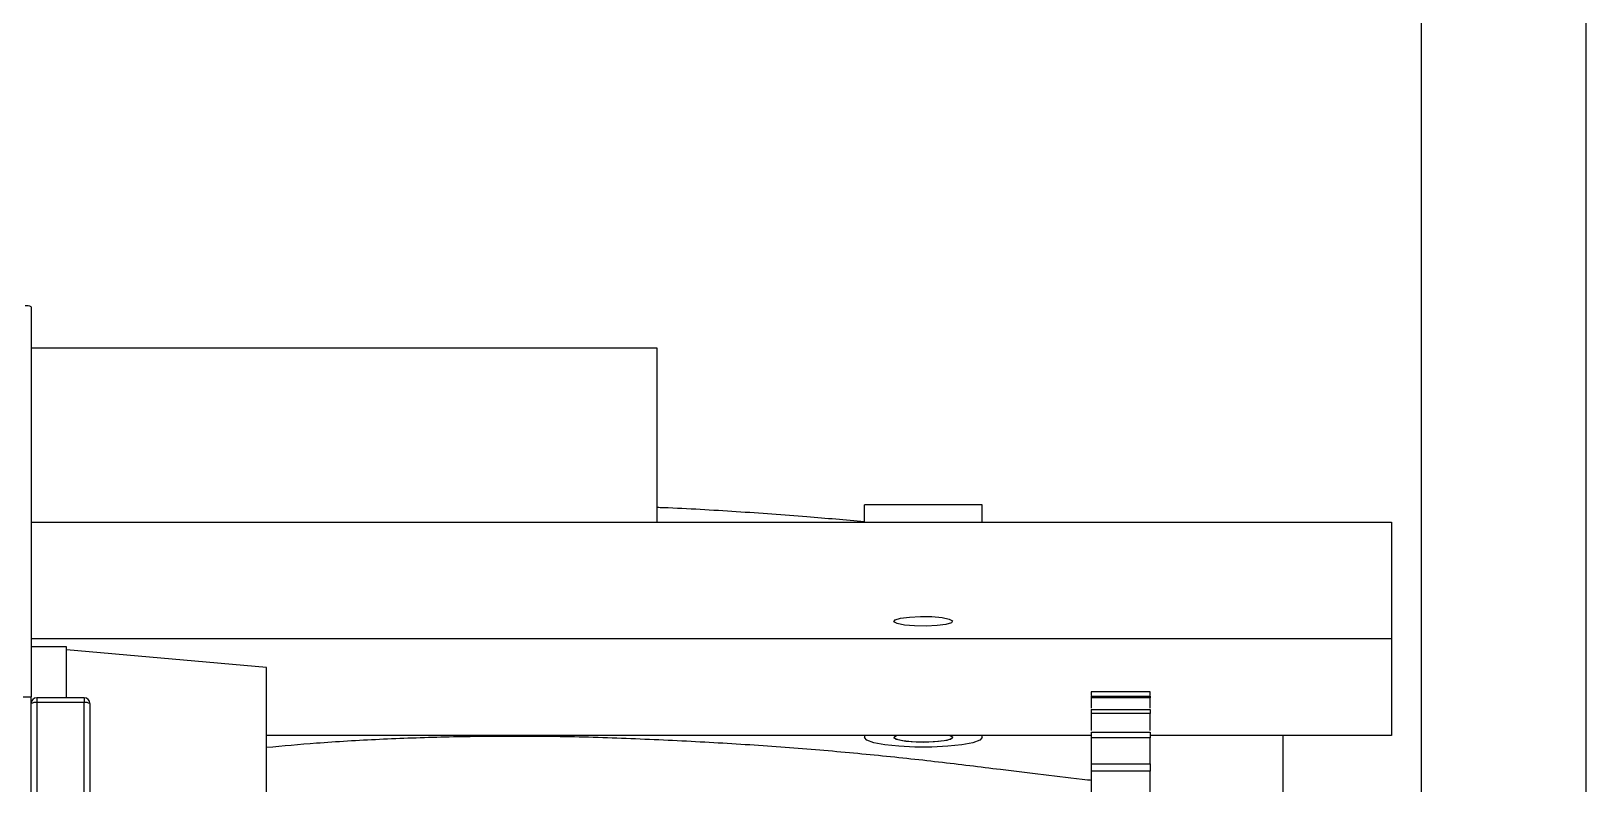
# Model space of a CAD drawing. Header units: millimetres. Extents: x 15 to 415, y 5 to 292.
# Drawn here: x 122.77 to 149.17, y 104.93 to 117.71 of the extents above; entities that cross this region are included whole.
import ezdxf

# ---------------------------------------------------------------- set-up
doc = ezdxf.new("R2010")
doc.units = ezdxf.units.MM

msp = doc.modelspace()

# ---------------------------------------------------------------- linework, layer by layer
at = {"color": 7, "linetype": 'Continuous', "lineweight": 25}
for p, q in [((146.367, 146.899), (146.367, 97.388)), ((149.167, 146.899), (149.167, 93.475)), ((122.766, 113.026), (122.766, 106.405)), ((133.398, 112.327), (122.766, 112.327)), ((133.398, 109.369), (133.398, 112.327)), ((136.916, 109.369), (136.916, 109.663)), ((138.916, 109.663), (136.916, 109.663)), ((138.916, 109.369), (138.916, 109.663)), ((122.766, 109.369), (145.867, 109.369)), ((145.867, 109.369), (145.867, 107.396)), ((122.766, 107.396), (145.867, 107.396)), ((123.366, 107.253), (122.766, 107.253)), ((123.366, 106.39), (123.366, 107.253)), ((126.766, 106.903), (123.366, 107.2)), ((145.867, 107.396), (145.867, 105.75)), ((126.766, 90.903), (126.766, 106.903)), ((121.766, 106.405), (122.766, 106.405)), ((122.766, 94.758), (122.766, 106.405)), ((141.766, 106.488), (140.766, 106.488)), ((140.766, 106.488), (140.766, 106.487)), ((141.766, 106.487), (140.766, 106.487)), ((140.766, 106.487), (140.766, 106.428)), ((140.766, 106.418), (141.766, 106.418)), ((140.766, 106.418), (140.766, 106.385)), ((141.766, 106.488), (141.766, 106.487)), ((141.766, 106.428), (141.766, 106.487)), ((141.766, 106.418), (141.766, 106.385)), ((123.666, 106.39), (122.866, 106.39)), ((122.866, 106.39), (122.866, 106.307)), ((122.866, 106.307), (122.866, 94.856)), ((123.666, 106.307), (122.866, 106.307)), ((123.666, 106.39), (123.666, 106.307)), ((123.666, 94.856), (123.666, 106.307)), ((123.766, 106.29), (123.766, 94.84)), ((141.766, 106.385), (140.766, 106.385)), ((140.766, 106.385), (140.766, 106.21)), ((140.766, 106.189), (141.766, 106.189)), ((140.766, 106.189), (140.766, 106.124)), ((141.766, 106.21), (141.766, 106.385)), ((141.766, 106.189), (141.766, 106.124)), ((141.766, 106.124), (140.766, 106.124)), ((140.766, 106.124), (140.766, 105.835)), ((141.766, 105.835), (141.766, 106.124)), ((140.766, 105.75), (126.766, 105.75)), ((136.916, 105.75), (136.916, 105.715)), ((138.916, 105.715), (138.916, 105.75)), ((140.766, 105.803), (141.766, 105.803)), ((140.766, 105.803), (140.766, 105.708)), ((141.766, 105.708), (140.766, 105.708)), ((140.766, 105.708), (140.766, 105.267)), ((141.766, 105.803), (141.766, 105.708)), ((145.867, 105.75), (141.766, 105.75)), ((141.766, 105.267), (141.766, 105.708)), ((144.028, 103.402), (144.028, 105.75)), ((140.766, 105.267), (141.766, 105.267)), ((140.766, 105.267), (140.766, 105.143)), ((141.766, 105.143), (140.766, 105.143)), ((140.766, 105.143), (140.766, 104.589)), ((141.766, 105.267), (141.766, 105.143)), ((141.766, 104.589), (141.766, 105.143))]:
    msp.add_line(p, q, dxfattribs=at)
at = {"color": 7, "linetype": 'Continuous', "flags": 128}
msp.add_lwpolyline([(137.769, 107.609), (137.598, 107.624), (137.474, 107.649), (137.418, 107.68), (137.437, 107.712), (137.53, 107.74), (137.681, 107.76), (137.868, 107.769), (138.062, 107.766), (138.234, 107.751), (138.357, 107.726), (138.413, 107.695), (138.394, 107.663), (138.301, 107.635), (138.15, 107.615), (137.963, 107.606), (137.769, 107.609)], dxfattribs=at)
at = {"color": 7, "linetype": 'Continuous', "lineweight": 25, "flags": 128}
for points in [[(138.916, 105.715), (138.875, 105.668), (138.757, 105.626), (138.57, 105.59), (138.331, 105.565), (138.058, 105.552), (137.773, 105.552), (137.5, 105.565), (137.261, 105.59), (137.074, 105.626), (136.956, 105.668), (136.916, 105.715)], [(137.916, 105.632), (137.724, 105.639), (137.562, 105.657), (137.454, 105.683), (137.416, 105.715), (137.454, 105.746), (137.465, 105.75)], [(138.366, 105.75), (138.41, 105.727), (138.401, 105.695), (138.318, 105.666), (138.174, 105.644), (137.991, 105.633), (137.796, 105.635), (137.619, 105.648), (137.488, 105.672), (137.421, 105.702), (137.43, 105.734), (137.465, 105.75)], [(138.366, 105.75), (138.377, 105.746), (138.416, 105.715), (138.377, 105.683), (138.269, 105.657), (138.107, 105.639), (137.916, 105.632)]]:
    msp.add_lwpolyline(points, dxfattribs=at)
at = {"color": 7, "linetype": 'Continuous', "lineweight": 25}
for centre, radius, start, end in [((122.691, 112.878), 0.166, 62.8804, 98.4247), ((122.866, 106.29), 0.1, 90, 180), ((122.842, 106.142), 0.166, 81.5753, 117.1196), ((123.666, 106.29), 0.1, 0, 90), ((123.691, 106.142), 0.166, 62.8804, 98.4247)]:
    msp.add_arc(centre, radius, start, end, dxfattribs=at)
for points, knots in [([(136.916, 109.374), (136.593, 109.404), (135.891, 109.47), (134.745, 109.548), (133.892, 109.6), (133.433, 109.617), (133.398, 109.618)], [0, 0, 0, 0, 0.290725, 0.631242, 0.971763, 1, 1, 1, 1]), ([(140.766, 104.986), (140.746, 104.988), (140.472, 105.018), (139.951, 105.077), (139.122, 105.182), (138.183, 105.298), (137.093, 105.416), (135.946, 105.519), (134.748, 105.605), (133.508, 105.671), (132.239, 105.723), (130.987, 105.739), (129.792, 105.724), (128.675, 105.684), (127.655, 105.624), (127.044, 105.568), (126.766, 105.543)], [0, 0, 0, 0, 0.00467, 0.063959, 0.123256, 0.207961, 0.292654, 0.37734, 0.462025, 0.54671, 0.631386, 0.716011, 0.790083, 0.864158, 0.938237, 1, 1, 1, 1])]:
    msp.add_open_spline(points, degree=3, knots=knots, dxfattribs=at)

doc.saveas('drawing.dxf')
